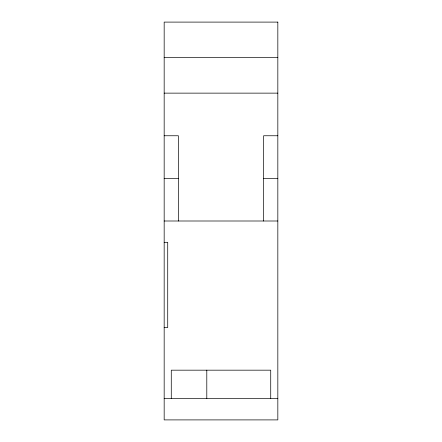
<?xml version="1.0" encoding="UTF-8"?>
<svg xmlns="http://www.w3.org/2000/svg" width="442" height="442" viewBox="0 0 442 442"><rect width="100%" height="100%" fill="white"/><g stroke="black" fill="none" stroke-linecap="round" stroke-linejoin="round"><path stroke-width="0.66" d="M164.17 57.62L277.83 57.62M164.17 93.135L277.83 93.135M164.17 135.755L178.38 135.755L178.38 221M277.83 135.755L263.62 135.755L263.62 221M164.17 178.38L178.38 178.38M263.62 178.38L277.83 178.38M164.17 221L277.83 221M164.17 242.31L167.722 242.31L167.722 327.555L164.17 327.555M164.17 398.59L277.83 398.59M270.725 398.59L270.725 370.175L171.275 370.175L171.275 398.59M206.795 370.175L206.795 398.59M277.83 22.1L164.17 22.1L164.17 419.9L277.83 419.9L277.83 22.1"/></g></svg>
